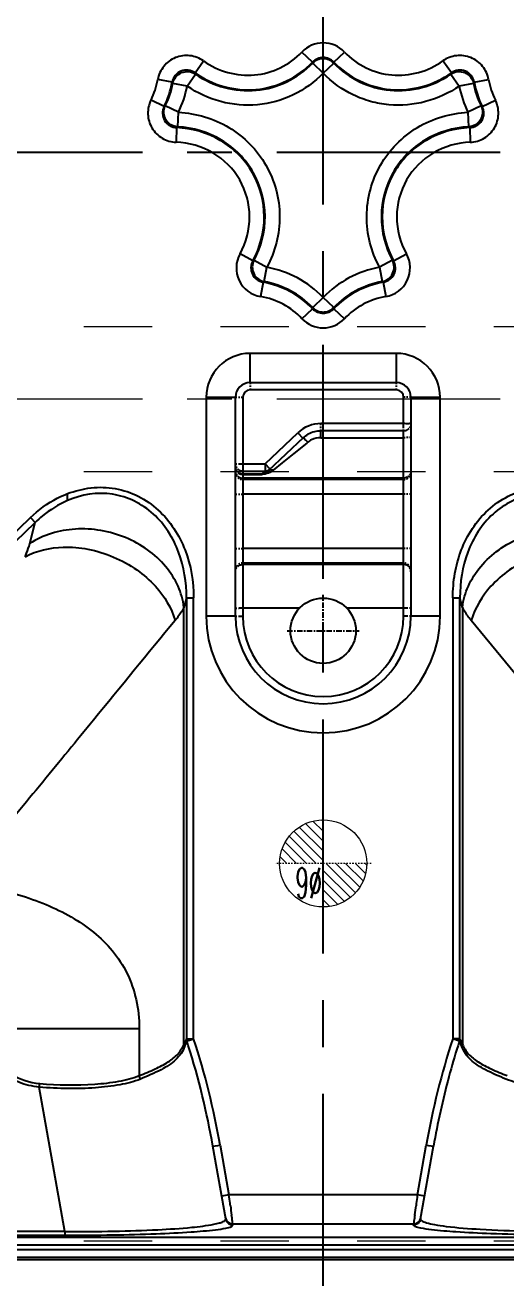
# Model space of a CAD drawing. Header units: millimetres. Extents: x 2634 to 3034, y 1430 to 1883.
# Drawn here: x 2813.1 to 2846.2, y 1595.1 to 1681.4 of the extents above; entities that cross this region are included whole.
import ezdxf
from ezdxf.enums import TextEntityAlignment as Align

# ---------------------------------------------------------------- set-up
doc = ezdxf.new("R2010")
doc.units = ezdxf.units.MM
doc.linetypes.add('CENTER', pattern=[0.6, 0.375, -0.075, 0.075, -0.075])
doc.linetypes.add('HIDDEN', pattern=[0.2, 0.1, -0.1])
doc.layers.add('cool', color=153, linetype='HIDDEN', lineweight=9)
doc.layers.add('epin', color=13, linetype='Continuous', lineweight=9)
doc.layers.add('DEFAULT_2', color=8, linetype='HIDDEN')
doc.styles.add('TXT05', font='txt.shx', dxfattribs={"width": 0.5, "bigfont": 'gbcbig.shx'})

# ---------------------------------------------------------------- blocks, each defined once
blk = doc.blocks.new('epin_ejp_6')
at = {"layer": 'epin'}
h = blk.add_hatch(dxfattribs=at)
h.set_pattern_fill('_ANSI31', color=123, scale=0.15, angle=90)
h.set_pattern_definition([(135, (119, 124), (-0.3367596, -0.3367596), [])])
h.paths.add_polyline_path([(0, 3, 0.414214), (-3, 0), (0, 0)])
h.paths.add_polyline_path([(3, 0), (0, 0), (0, -3, 0.414214)])
at = {"layer": 'epin', "color": 1, "linetype": 'CENTER', "ltscale": 0.12}
for p, q in [((0, -3.3), (0, 3.3)), ((-3.3, 0), (3.3, 0))]:
    blk.add_line(p, q, dxfattribs=at)
at = {"layer": 'epin'}
blk.add_circle((0, 0), 3, dxfattribs=at)
at = {"layer": 'epin', "color": 6, "style": 'TXT05', "width": 0.5}
blk.add_text('%%c6', height=2.1, dxfattribs=at).set_placement((0.995, 1.35), align=Align.MIDDLE)

msp = doc.modelspace()

# ---------------------------------------------------------------- linework, layer by layer
at = {"color": 1, "linetype": 'CENTER', "ltscale": 43}
msp.add_line((2833.625, 1462.672), (2833.625, 1882.672), dxfattribs=at)
at = {"color": 7, "linetype": 'Continuous'}
for p, q in [((2824.809, 1678.146), (2825.392, 1678.963)), ((2832.896, 1678.888), (2832.167, 1679.578)), ((2834.355, 1678.888), (2835.084, 1679.578)), ((2842.442, 1678.146), (2841.859, 1678.963)), ((2824.839, 1678.053), (2824.809, 1678.146)), ((2832.902, 1678.81), (2832.896, 1678.888)), ((2832.902, 1678.81), (2833.625, 1678.114)), ((2833.625, 1678.114), (2834.349, 1678.81)), ((2834.349, 1678.81), (2834.355, 1678.888)), ((2823.236, 1677.503), (2822.247, 1677.677)), ((2823.279, 1677.415), (2823.236, 1677.503)), ((2824.266, 1677.229), (2823.279, 1677.415)), ((2824.266, 1677.229), (2824.839, 1678.053)), ((2842.411, 1678.053), (2842.985, 1677.229)), ((2843.972, 1677.415), (2842.985, 1677.229)), ((2843.972, 1677.415), (2844.015, 1677.503)), ((2844.015, 1677.503), (2845.004, 1677.677)), ((2822.679, 1675.82), (2821.782, 1676.27)), ((2822.765, 1675.863), (2822.679, 1675.82)), ((2823.668, 1675.424), (2822.765, 1675.863)), ((2844.486, 1675.863), (2843.583, 1675.424)), ((2844.486, 1675.863), (2844.572, 1675.82)), ((2844.572, 1675.82), (2845.469, 1676.27)), ((2823.621, 1674.421), (2823.668, 1675.424)), ((2843.583, 1675.424), (2843.63, 1674.421)), ((2823.542, 1674.366), (2823.507, 1673.362)), ((2843.63, 1674.421), (2843.709, 1674.366)), ((2843.709, 1674.366), (2843.744, 1673.362)), ((2828.782, 1665.193), (2827.903, 1665.68)), ((2828.866, 1665.226), (2828.781, 1665.193)), ((2828.866, 1665.226), (2829.75, 1664.75)), ((2838.385, 1665.226), (2837.501, 1664.75)), ((2838.47, 1665.193), (2839.348, 1665.68)), ((2829.568, 1663.762), (2829.75, 1664.75)), ((2837.501, 1664.75), (2837.683, 1663.762)), ((2829.489, 1663.717), (2829.319, 1662.727)), ((2837.683, 1663.762), (2837.762, 1663.717)), ((2837.762, 1663.717), (2837.932, 1662.727)), ((2833.625, 1662.666), (2832.902, 1661.969)), ((2834.349, 1661.969), (2833.625, 1662.666)), ((2832.167, 1661.201), (2832.896, 1661.891)), ((2832.902, 1661.969), (2832.896, 1661.891)), ((2834.354, 1661.891), (2835.084, 1661.201)), ((2828.598, 1656.798), (2828.598, 1658.809)), ((2838.653, 1658.809), (2828.598, 1658.809)), ((2838.653, 1658.809), (2838.653, 1656.798)), ((2828.598, 1656.798), (2838.653, 1656.798)), ((2825.581, 1655.793), (2825.581, 1640.71)), ((2825.581, 1655.793), (2827.592, 1655.793)), ((2827.592, 1640.71), (2827.592, 1655.793)), ((2828.092, 1655.793), (2828.092, 1650.627)), ((2838.653, 1656.298), (2828.598, 1656.298)), ((2839.158, 1653.72), (2839.158, 1655.793)), ((2839.658, 1655.793), (2841.669, 1655.793)), ((2839.658, 1655.793), (2839.658, 1640.71)), ((2841.669, 1640.71), (2841.669, 1655.793)), ((2839.158, 1653.973), (2833.471, 1653.973)), ((2829.628, 1651.211), (2831.883, 1653.341)), ((2831.883, 1653.341), (2832.228, 1652.976)), ((2839.158, 1653.47), (2833.471, 1653.47)), ((2833.471, 1653.005), (2833.471, 1653.47)), ((2839.158, 1650.218), (2839.158, 1653.47)), ((2832.281, 1653.025), (2829.834, 1650.715)), ((2832.5, 1652.639), (2831.613, 1651.921)), ((2832.573, 1652.699), (2832.5, 1652.639)), ((2833.471, 1653.005), (2839.158, 1653.005)), ((2831.613, 1651.921), (2830.81, 1651.271)), ((2828.092, 1651.211), (2829.628, 1651.211)), ((2828.092, 1650.71), (2829.628, 1650.71)), ((2828.092, 1650.521), (2829.428, 1650.521)), ((2828.092, 1650.521), (2828.092, 1650.218)), ((2828.092, 1650.479), (2829.428, 1650.479)), ((2829.428, 1650.521), (2829.628, 1650.71)), ((2829.428, 1650.479), (2829.428, 1650.521)), ((2829.628, 1651.211), (2829.628, 1650.71)), ((2829.973, 1650.846), (2829.628, 1651.211)), ((2830.81, 1651.271), (2830.18, 1650.761)), ((2839.158, 1650.218), (2828.092, 1650.218)), ((2839.158, 1650.128), (2828.092, 1650.128)), ((2828.092, 1650.128), (2828.092, 1644.364)), ((2839.158, 1644.364), (2839.158, 1650.128)), ((2839.158, 1649.124), (2828.092, 1649.124)), ((2782.669, 1617.869), (2813.487, 1647.502)), ((2782.996, 1617.529), (2813.814, 1647.161)), ((2813.434, 1645.708), (2813.814, 1647.161)), ((2813.487, 1647.502), (2813.814, 1647.161)), ((2839.158, 1645.368), (2828.092, 1645.368)), ((2839.158, 1644.364), (2828.092, 1644.364)), ((2839.158, 1644.274), (2828.092, 1644.274)), ((2828.092, 1644.274), (2828.092, 1640.71)), ((2839.158, 1640.71), (2839.158, 1644.274)), ((2824.218, 1641.975), (2824.045, 1641.315)), ((2824.218, 1641.975), (2824.713, 1641.975)), ((2824.218, 1641.975), (2824.218, 1611.586)), ((2824.713, 1611.586), (2824.713, 1641.975)), ((2842.538, 1641.975), (2843.033, 1641.975)), ((2842.538, 1641.975), (2842.538, 1611.586)), ((2843.032, 1611.575), (2843.033, 1641.975)), ((2843.205, 1641.315), (2843.033, 1641.975)), ((2824.045, 1611.225), (2824.045, 1641.315)), ((2832.001, 1641.261), (2827.842, 1641.261)), ((2839.408, 1641.261), (2835.25, 1641.261)), ((2843.205, 1641.315), (2843.205, 1611.225)), ((2827.592, 1640.71), (2825.581, 1640.71)), ((2827.842, 1640.71), (2828.092, 1640.71)), ((2839.408, 1640.71), (2839.158, 1640.71)), ((2841.669, 1640.71), (2839.658, 1640.71)), ((2856.524, 1624.876), (2843.816, 1640.412)), ((2811.587, 1612.298), (2820.97, 1612.298)), ((2820.97, 1612.298), (2820.97, 1609.051)), ((2824.218, 1611.586), (2824.713, 1611.586)), ((2824.294, 1611.299), (2824.25, 1611.435)), ((2843.001, 1611.435), (2842.538, 1611.586)), ((2815.85, 1598.313), (2814.096, 1608.263)), ((2826.04, 1604.183), (2826.535, 1604.27)), ((2826.922, 1599.179), (2826.04, 1604.183)), ((2826.535, 1604.27), (2827.139, 1600.842)), ((2840.111, 1600.842), (2840.716, 1604.27)), ((2840.329, 1599.179), (2841.211, 1604.183)), ((2840.716, 1604.27), (2841.211, 1604.183)), ((2827.139, 1600.842), (2826.644, 1600.755)), ((2840.111, 1600.842), (2827.139, 1600.842)), ((2840.607, 1600.755), (2840.111, 1600.842)), ((2827.405, 1598.834), (2839.846, 1598.834)), ((2827.417, 1598.764), (2827.405, 1598.834)), ((2839.846, 1598.834), (2839.834, 1598.764)), ((2903.005, 1597.905), (2764.246, 1597.905)), ((2815.85, 1598.313), (2771.248, 1598.313)), ((2771.248, 1598.054), (2815.85, 1598.054)), ((2815.85, 1598.313), (2815.85, 1598.054)), ((2764.246, 1597.403), (2903.005, 1597.403)), ((2903.005, 1597.05), (2764.246, 1597.05)), ((2764.246, 1596.548), (2903.005, 1596.548)), ((2903.005, 1596.363), (2764.246, 1596.363))]:
    msp.add_line(p, q, dxfattribs=at)
at = {"color": 1, "linetype": 'CENTER', "ltscale": 41}
msp.add_line((2633.625, 1672.672), (3033.625, 1672.672), dxfattribs=at)
at = {"color": 1, "linetype": 'CENTER'}
for p, q in [((2833.625, 1637.23), (2833.625, 1642.18)), ((2831.15, 1639.705), (2836.1, 1639.705))]:
    msp.add_line(p, q, dxfattribs=at)
at = {"color": 2, "linetype": 'Continuous'}
msp.add_circle((2833.625, 1639.705), 2.25, dxfattribs=at)
at = {"color": 7, "linetype": 'Continuous'}
for centre, radius, start, end in [((2833.625, 1678.199), 2.007, 43.39629, 136.60234), ((2833.625, 1678.109), 1.008, 44.10928, 135.88991), ((2817.227, 1678.557), 5.096, 333.33853, 350.05062), ((2817.227, 1678.557), 6.1, 333.3391, 350.04862), ((2817.234, 1678.555), 6.151, 334.05149, 349.32518), ((2817.227, 1678.557), 7.163, 334.05981, 349.31421), ((2850.026, 1678.558), 7.165, 190.6869, 205.9372), ((2850.017, 1678.555), 6.152, 190.67474, 205.9475), ((2850.024, 1678.557), 6.1, 189.95101, 206.66057), ((2850.024, 1678.557), 5.096, 189.94961, 206.66142), ((2829.657, 1664.705), 2.007, 150.95246, 260.28219), ((2829.755, 1664.752), 1.008, 151.92857, 259.28844), ((2837.496, 1664.752), 1.008, 280.70461, 28.0712), ((2837.593, 1664.705), 2.007, 279.71592, 29.04739), ((2828.449, 1657.684), 7.185, 43.9, 79.56563), ((2838.801, 1657.687), 7.182, 100.42515, 136.10594), ((2814.385, 1690.206), 30.493, 299.69189, 299.86223), ((2828.449, 1657.685), 6.121, 43.4053, 80.21812), ((2828.45, 1657.686), 6.178, 43.88876, 79.57214), ((2838.8, 1657.688), 6.176, 100.42193, 136.11537), ((2838.801, 1657.685), 6.121, 99.77952, 136.59448), ((2828.449, 1657.685), 5.117, 43.3984, 80.2181), ((2838.801, 1657.685), 5.117, 99.7795, 136.60069), ((2833.625, 1662.671), 1.008, 224.12734, 315.88129), ((2854.474, 1663.433), 20.178, 184.1607, 184.38338), ((2833.625, 1662.58), 2.007, 223.41196, 316.58886), ((2828.598, 1655.793), 3.017, 90, 180), ((2838.653, 1655.793), 3.017, 0, 90), ((2828.598, 1655.793), 1.006, 90, 180), ((2838.653, 1655.793), 1.006, 0, 90), ((2828.598, 1655.793), 0.505, 90, 180), ((2838.653, 1655.793), 0.505, 0, 90), ((2833.471, 1651.66), 2.313, 90, 133.3686), ((2833.472, 1651.652), 1.818, 90.03148, 118.84093), ((2829.244, 1651.339), 0.859, 308.26891, 313.37214), ((2829.632, 1651.208), 0.497, 298.75859, 313.32943), ((2833.625, 1640.71), 8.044, 180, 0), ((2833.625, 1640.71), 6.033, 180, 0), ((2833.625, 1640.71), 5.533, 180, 0), ((2827.589, 1609.807), 3.816, 155.95408, 158.18441), ((2774.974, 1595.583), 51.764, 17.48717, 17.67379), ((2771.986, 1594.695), 54.88, 9.95559, 17.43483), ((2893.253, 1595.073), 53.335, 161.96461, 170.07043), ((2893.288, 1595.259), 52.825, 162.50683, 164.95351), ((2891.87, 1595.696), 51.341, 162.30777, 162.49593), ((2891.691, 1595.753), 51.154, 162.14735, 162.30775), ((2805.114, 1609.291), 9.04, 353.47356, 355.02068), ((2896.001, 1594.538), 55.633, 164.96157, 170.01648), ((3099.674, 1635.792), 274.765, 187.46869, 187.60149), ((2634.391, 1626.966), 207.37, 352.37608, 352.5542), ((2827.404, 1599.336), 0.502, 190.00783, 270.04019), ((2839.847, 1599.336), 0.502, 269.95716, 349.9853), ((3038.556, 1572.975), 200.386, 172.40688, 172.53265)]:
    msp.add_arc(centre, radius, start, end, dxfattribs=at)
for points, knots in [([(2825.392, 1678.963), (2825.12, 1679.157), (2824.466, 1679.412), (2823.431, 1679.27), (2822.593, 1678.646), (2822.305, 1678.006), (2822.247, 1677.677)], [0, 0, 0, 0, 0.249968, 0.499899, 0.749894, 1, 1, 1, 1]), ([(2825.392, 1678.963), (2825.894, 1678.605), (2827.034, 1678.065), (2828.91, 1677.881), (2830.723, 1678.393), (2831.744, 1679.132), (2832.167, 1679.578)], [0, 0, 0, 0, 0.250667, 0.500489, 0.75011, 1, 1, 1, 1]), ([(2834.355, 1678.888), (2834.173, 1679.081), (2833.625, 1679.327), (2833.078, 1679.081), (2832.896, 1678.888)], [0, 0, 0, 0, 0.499991, 1, 1, 1, 1]), ([(2835.084, 1679.578), (2835.507, 1679.132), (2836.528, 1678.393), (2838.341, 1677.881), (2840.217, 1678.065), (2841.356, 1678.605), (2841.858, 1678.963)], [0, 0, 0, 0, 0.249924, 0.499532, 0.749361, 1, 1, 1, 1]), ([(2845.004, 1677.677), (2844.946, 1678.006), (2844.659, 1678.646), (2843.82, 1679.27), (2842.785, 1679.413), (2842.131, 1679.158), (2841.858, 1678.963)], [0, 0, 0, 0, 0.249961, 0.49989, 0.749901, 1, 1, 1, 1]), ([(2824.809, 1678.146), (2824.545, 1678.336), (2823.767, 1678.448), (2823.29, 1677.823), (2823.236, 1677.503)], [0, 0, 0, 0, 0.499968, 1, 1, 1, 1]), ([(2823.279, 1677.415), (2823.31, 1677.577), (2823.456, 1677.89), (2823.871, 1678.194), (2824.38, 1678.268), (2824.704, 1678.147), (2824.839, 1678.053)], [0, 0, 0, 0, 0.249713, 0.499767, 0.749995, 1, 1, 1, 1]), ([(2833.625, 1678.114), (2833.036, 1677.503), (2831.623, 1676.492), (2829.124, 1675.784), (2826.538, 1676.019), (2824.962, 1676.745), (2824.266, 1677.229)], [0, 0, 0, 0, 0.250163, 0.500105, 0.749884, 1, 1, 1, 1]), ([(2824.809, 1678.146), (2825.406, 1677.72), (2826.764, 1677.077), (2829.002, 1676.858), (2831.168, 1677.472), (2832.39, 1678.354), (2832.896, 1678.888)], [0, 0, 0, 0, 0.249821, 0.499525, 0.749654, 1, 1, 1, 1]), ([(2824.839, 1678.053), (2825.441, 1677.635), (2826.8, 1677.009), (2829.029, 1676.806), (2831.18, 1677.414), (2832.395, 1678.284), (2832.902, 1678.81)], [0, 0, 0, 0, 0.250709, 0.500567, 0.75016, 1, 1, 1, 1]), ([(2842.985, 1677.229), (2842.289, 1676.745), (2840.713, 1676.02), (2838.555, 1675.823), (2836.876, 1676.138), (2835.281, 1676.741), (2834.214, 1677.502), (2833.626, 1678.114)], [0, 0, 0, 0, 0.249838, 0.499388, 0.624596, 0.750049, 1, 1, 1, 1]), ([(2834.349, 1678.81), (2834.856, 1678.284), (2836.071, 1677.414), (2838.223, 1676.806), (2840.451, 1677.009), (2841.81, 1677.635), (2842.411, 1678.053)], [0, 0, 0, 0, 0.249881, 0.499468, 0.749328, 1, 1, 1, 1]), ([(2834.355, 1678.888), (2834.861, 1678.354), (2836.082, 1677.471), (2838.249, 1676.858), (2840.487, 1677.078), (2841.845, 1677.72), (2842.442, 1678.146)], [0, 0, 0, 0, 0.250371, 0.500465, 0.750204, 1, 1, 1, 1]), ([(2842.411, 1678.053), (2842.547, 1678.147), (2842.871, 1678.268), (2843.379, 1678.194), (2843.794, 1677.89), (2843.941, 1677.577), (2843.972, 1677.415)], [0, 0, 0, 0, 0.249715, 0.499769, 0.749999, 1, 1, 1, 1]), ([(2842.411, 1678.053), (2842.412, 1678.06), (2842.418, 1678.093), (2842.44, 1678.121), (2842.442, 1678.146)], [0, 0, 0, 0, 0.21332, 1, 1, 1, 1]), ([(2844.015, 1677.503), (2843.96, 1677.823), (2843.484, 1678.448), (2842.705, 1678.336), (2842.442, 1678.146)], [0, 0, 0, 0, 0.499968, 1, 1, 1, 1]), ([(2821.782, 1676.27), (2821.633, 1675.974), (2821.482, 1675.295), (2821.774, 1674.301), (2822.506, 1673.567), (2823.175, 1673.374), (2823.507, 1673.362)], [0, 0, 0, 0, 0.249964, 0.499894, 0.749903, 1, 1, 1, 1]), ([(2822.679, 1675.82), (2822.533, 1675.533), (2822.54, 1674.754), (2823.22, 1674.376), (2823.542, 1674.366)], [0, 0, 0, 0, 0.499967, 1, 1, 1, 1]), ([(2823.621, 1674.421), (2823.458, 1674.429), (2823.13, 1674.529), (2822.772, 1674.892), (2822.625, 1675.38), (2822.694, 1675.716), (2822.765, 1675.863)], [0, 0, 0, 0, 0.249727, 0.499776, 0.749997, 1, 1, 1, 1]), ([(2844.486, 1675.863), (2844.557, 1675.716), (2844.626, 1675.38), (2844.479, 1674.892), (2844.121, 1674.529), (2843.793, 1674.429), (2843.63, 1674.421)], [0, 0, 0, 0, 0.249725, 0.499775, 0.749994, 1, 1, 1, 1]), ([(2843.709, 1674.366), (2844.031, 1674.376), (2844.711, 1674.754), (2844.718, 1675.533), (2844.572, 1675.82)], [0, 0, 0, 0, 0.499968, 1, 1, 1, 1]), ([(2843.744, 1673.362), (2844.076, 1673.374), (2844.744, 1673.567), (2845.477, 1674.3), (2845.769, 1675.294), (2845.618, 1675.974), (2845.469, 1676.27)], [0, 0, 0, 0, 0.249969, 0.499902, 0.749896, 1, 1, 1, 1]), ([(2823.668, 1675.424), (2824.877, 1675.367), (2827.309, 1674.643), (2829.958, 1671.937), (2830.951, 1668.279), (2830.324, 1665.815), (2829.75, 1664.75)], [0, 0, 0, 0, 0.249918, 0.499937, 0.749996, 1, 1, 1, 1]), ([(2837.501, 1664.75), (2836.927, 1665.815), (2836.3, 1668.279), (2837.292, 1671.937), (2839.941, 1674.643), (2842.374, 1675.367), (2843.583, 1675.424)], [0, 0, 0, 0, 0.249991, 0.500053, 0.750073, 1, 1, 1, 1]), ([(2823.621, 1674.421), (2823.617, 1674.415), (2823.592, 1674.394), (2823.558, 1674.385), (2823.542, 1674.366)], [0, 0, 0, 0, 0.213818, 1, 1, 1, 1]), ([(2828.781, 1665.193), (2829.288, 1666.107), (2829.849, 1668.234), (2828.997, 1671.401), (2826.692, 1673.727), (2824.584, 1674.33), (2823.542, 1674.366)], [0, 0, 0, 0, 0.249945, 0.500306, 0.750479, 1, 1, 1, 1]), ([(2828.866, 1665.227), (2829.361, 1666.145), (2829.902, 1668.267), (2829.048, 1671.417), (2826.765, 1673.748), (2824.666, 1674.372), (2823.621, 1674.421)], [0, 0, 0, 0, 0.250139, 0.499652, 0.749398, 1, 1, 1, 1]), ([(2843.63, 1674.421), (2842.585, 1674.372), (2840.486, 1673.748), (2838.203, 1671.417), (2837.349, 1668.267), (2837.889, 1666.145), (2838.385, 1665.226)], [0, 0, 0, 0, 0.250607, 0.500349, 0.749865, 1, 1, 1, 1]), ([(2843.709, 1674.366), (2842.667, 1674.33), (2840.559, 1673.727), (2838.254, 1671.401), (2837.402, 1668.234), (2837.963, 1666.107), (2838.47, 1665.193)], [0, 0, 0, 0, 0.249516, 0.499697, 0.750058, 1, 1, 1, 1]), ([(2827.903, 1665.68), (2828.328, 1666.447), (2828.799, 1668.227), (2828.086, 1670.879), (2826.154, 1672.827), (2824.384, 1673.332), (2823.507, 1673.362)], [0, 0, 0, 0, 0.250148, 0.499728, 0.749513, 1, 1, 1, 1]), ([(2843.744, 1673.362), (2842.867, 1673.332), (2841.097, 1672.827), (2839.165, 1670.879), (2838.452, 1668.227), (2838.923, 1666.447), (2839.348, 1665.68)], [0, 0, 0, 0, 0.25047, 0.500257, 0.749843, 1, 1, 1, 1]), ([(2828.782, 1665.193), (2828.631, 1664.924), (2828.593, 1664.195), (2829.186, 1663.768), (2829.489, 1663.717)], [0, 0, 0, 0, 0.499967, 1, 1, 1, 1]), ([(2837.762, 1663.717), (2838.065, 1663.768), (2838.658, 1664.195), (2838.619, 1664.924), (2838.469, 1665.193)], [0, 0, 0, 0, 0.499965, 1, 1, 1, 1]), ([(2838.385, 1665.226), (2838.391, 1665.226), (2838.421, 1665.218), (2838.446, 1665.196), (2838.469, 1665.193)], [0, 0, 0, 0, 0.216499, 1, 1, 1, 1]), ([(2832.896, 1661.891), (2833.078, 1661.698), (2833.625, 1661.452), (2834.173, 1661.698), (2834.355, 1661.891)], [0, 0, 0, 0, 0.499991, 1, 1, 1, 1]), ([(2839.658, 1653.973), (2839.61, 1653.973), (2839.443, 1653.965), (2839.276, 1653.973), (2839.158, 1653.973)], [0, 0, 0, 0, 0.292984, 1, 1, 1, 1]), ([(2832.573, 1652.699), (2832.509, 1652.765), (2832.405, 1652.859), (2832.296, 1652.958), (2832.249, 1652.975)], [0, 0, 0, 0, 0.649238, 1, 1, 1, 1]), ([(2827.847, 1651.213), (2827.866, 1651.213), (2827.948, 1651.212), (2828.03, 1651.211), (2828.092, 1651.211)], [0, 0, 0, 0, 0.236236, 1, 1, 1, 1]), ([(2829.428, 1650.521), (2829.47, 1650.522), (2829.597, 1650.546), (2829.71, 1650.612), (2829.777, 1650.665)], [0, 0, 0, 0, 0.33658, 1, 1, 1, 1]), ([(2830.18, 1650.761), (2830.142, 1650.731), (2829.977, 1650.611), (2829.783, 1650.528), (2829.63, 1650.499)], [0, 0, 0, 0, 0.234737, 1, 1, 1, 1]), ([(2830.18, 1650.761), (2830.159, 1650.768), (2830.078, 1650.79), (2829.989, 1650.788), (2829.93, 1650.769)], [0, 0, 0, 0, 0.265898, 1, 1, 1, 1]), ([(2816.029, 1649.15), (2816.552, 1649.341), (2817.641, 1649.629), (2819.336, 1649.578), (2820.943, 1649.041), (2822.33, 1648.071), (2823.416, 1646.777), (2824.425, 1644.779), (2824.72, 1643.085), (2824.713, 1641.975)], [0, 0, 0, 0, 0.125111, 0.250142, 0.375177, 0.500275, 0.62543, 0.750596, 1, 1, 1, 1]), ([(2842.538, 1641.975), (2842.547, 1642.532), (2842.635, 1643.649), (2843.071, 1645.274), (2843.835, 1646.776), (2844.919, 1648.07), (2846.307, 1649.04), (2847.914, 1649.578), (2849.609, 1649.629), (2850.698, 1649.341), (2851.222, 1649.15)], [0, 0, 0, 0, 0.12506, 0.250085, 0.375139, 0.500121, 0.625106, 0.750062, 0.874986, 1, 1, 1, 1]), ([(2813.487, 1647.502), (2814.034, 1648.028), (2814.867, 1648.64), (2815.792, 1649.058), (2816.029, 1649.15)], [0, 0, 0, 0, 0.749426, 1, 1, 1, 1]), ([(2816.029, 1648.676), (2816.03, 1648.706), (2816.028, 1648.863), (2816.026, 1649.021), (2816.029, 1649.15)], [0, 0, 0, 0, 0.187058, 1, 1, 1, 1]), ([(2824.218, 1641.975), (2824.224, 1643.036), (2823.888, 1645.173), (2822.16, 1647.951), (2819.182, 1649.448), (2816.988, 1649.09), (2816.029, 1648.676)], [0, 0, 0, 0, 0.25279, 0.503369, 0.751258, 1, 1, 1, 1]), ([(2851.222, 1648.676), (2850.263, 1649.09), (2848.069, 1649.448), (2845.091, 1647.951), (2843.363, 1645.173), (2843.027, 1643.036), (2843.033, 1641.975)], [0, 0, 0, 0, 0.248672, 0.496606, 0.747183, 1, 1, 1, 1]), ([(2816.029, 1648.676), (2815.412, 1648.41), (2814.64, 1647.922), (2813.975, 1647.319), (2813.814, 1647.161)], [0, 0, 0, 0, 0.748757, 1, 1, 1, 1]), ([(2824.045, 1641.315), (2823.988, 1641.818), (2823.694, 1642.836), (2822.821, 1644.2), (2821.57, 1645.342), (2819.533, 1646.463), (2816.638, 1646.978), (2814.354, 1646.307), (2813.434, 1645.708)], [0, 0, 0, 0, 0.113822, 0.233917, 0.360067, 0.490704, 0.753084, 1, 1, 1, 1]), ([(2843.205, 1641.315), (2843.263, 1641.818), (2843.558, 1642.836), (2844.74, 1644.686), (2846.68, 1646.036), (2848.915, 1646.671), (2851.194, 1646.806), (2852.899, 1646.306), (2853.816, 1645.708)], [0, 0, 0, 0, 0.113855, 0.234001, 0.488896, 0.621884, 0.753696, 1, 1, 1, 1]), ([(2813.117, 1644.805), (2813.15, 1644.883), (2813.271, 1645.178), (2813.375, 1645.481), (2813.434, 1645.708)], [0, 0, 0, 0, 0.266119, 1, 1, 1, 1]), ([(2813.117, 1644.805), (2813.911, 1645.236), (2815.416, 1645.564), (2817.499, 1645.374), (2819.227, 1644.842), (2820.808, 1643.965), (2822.389, 1642.596), (2823.196, 1641.283), (2823.435, 1640.412)], [0, 0, 0, 0, 0.216749, 0.353016, 0.5, 0.646984, 0.783251, 1, 1, 1, 1]), ([(2854.134, 1644.805), (2853.34, 1645.236), (2851.835, 1645.564), (2849.752, 1645.374), (2848.024, 1644.842), (2846.442, 1643.965), (2844.862, 1642.596), (2844.055, 1641.283), (2843.816, 1640.412)], [0, 0, 0, 0, 0.216749, 0.353016, 0.5, 0.646984, 0.783251, 1, 1, 1, 1]), ([(2824.045, 1641.315), (2824.009, 1641.243), (2823.833, 1640.925), (2823.615, 1640.631), (2823.435, 1640.412)], [0, 0, 0, 0, 0.221294, 1, 1, 1, 1]), ([(2843.816, 1640.412), (2843.751, 1640.49), (2843.527, 1640.776), (2843.323, 1641.081), (2843.205, 1641.315)], [0, 0, 0, 0, 0.27915, 1, 1, 1, 1]), ([(2823.435, 1640.412), (2821.562, 1638.122), (2818.525, 1634.415), (2814.297, 1629.23), (2811.92, 1626.352), (2810.727, 1624.876)], [0, 0, 0, 0, 0.442107, 0.716375, 1, 1, 1, 1]), ([(2810.727, 1622.029), (2812.033, 1621.736), (2813.946, 1621.169), (2816.297, 1620.037), (2817.851, 1618.984), (2819.184, 1617.699), (2820.2, 1616.121), (2820.832, 1614.286), (2820.97, 1612.969), (2820.97, 1612.298)], [0, 0, 0, 0, 0.260844, 0.38613, 0.507095, 0.625199, 0.744485, 0.869298, 1, 1, 1, 1]), ([(2820.97, 1609.051), (2821.341, 1609.198), (2822.023, 1609.477), (2822.935, 1609.943), (2823.647, 1610.494), (2823.949, 1610.976), (2824.045, 1611.225)], [0, 0, 0, 0, 0.309651, 0.571456, 0.792784, 1, 1, 1, 1]), ([(2824.089, 1611.062), (2824.027, 1610.892), (2823.862, 1610.564), (2823.623, 1610.287), (2823.492, 1610.162)], [0, 0, 0, 0, 0.499441, 1, 1, 1, 1]), ([(2824.25, 1611.435), (2824.236, 1611.408), (2824.175, 1611.287), (2824.125, 1611.161), (2824.089, 1611.062)], [0, 0, 0, 0, 0.22487, 1, 1, 1, 1]), ([(2824.218, 1611.586), (2824.208, 1611.57), (2824.166, 1611.497), (2824.13, 1611.421), (2824.103, 1611.362)], [0, 0, 0, 0, 0.231638, 1, 1, 1, 1]), ([(2824.25, 1611.435), (2824.307, 1611.457), (2824.463, 1611.501), (2824.617, 1611.553), (2824.713, 1611.586)], [0, 0, 0, 0, 0.372593, 1, 1, 1, 1]), ([(2842.764, 1611.586), (2842.746, 1611.586), (2842.67, 1611.585), (2842.595, 1611.586), (2842.538, 1611.586)], [0, 0, 0, 0, 0.238719, 1, 1, 1, 1]), ([(2843.032, 1611.575), (2843.001, 1611.575), (2842.913, 1611.597), (2842.822, 1611.587), (2842.764, 1611.586)], [0, 0, 0, 0, 0.344608, 1, 1, 1, 1]), ([(2843.161, 1611.062), (2843.149, 1611.097), (2843.101, 1611.224), (2843.047, 1611.348), (2843.001, 1611.435)], [0, 0, 0, 0, 0.274248, 1, 1, 1, 1]), ([(2843.205, 1611.225), (2843.196, 1611.249), (2843.158, 1611.338), (2843.122, 1611.428), (2843.086, 1611.489)], [0, 0, 0, 0, 0.265168, 1, 1, 1, 1]), ([(2843.764, 1610.157), (2843.632, 1610.283), (2843.39, 1610.561), (2843.224, 1610.891), (2843.161, 1611.062)], [0, 0, 0, 0, 0.500687, 1, 1, 1, 1]), ([(2843.206, 1611.225), (2843.302, 1610.976), (2843.604, 1610.494), (2844.316, 1609.943), (2845.228, 1609.477), (2845.91, 1609.198), (2846.281, 1609.051)], [0, 0, 0, 0, 0.207225, 0.428562, 0.690361, 1, 1, 1, 1]), ([(2823.492, 1610.162), (2823.193, 1609.876), (2822.389, 1609.377), (2821.535, 1609.012), (2821.055, 1608.816)], [0, 0, 0, 0, 0.443674, 1, 1, 1, 1]), ([(2846.196, 1608.816), (2845.718, 1609.011), (2844.865, 1609.376), (2844.063, 1609.873), (2843.764, 1610.157)], [0, 0, 0, 0, 0.556166, 1, 1, 1, 1]), ([(2814.096, 1608.263), (2813.613, 1608.306), (2812.667, 1608.533), (2811.813, 1608.989), (2811.419, 1609.252)], [0, 0, 0, 0, 0.505617, 1, 1, 1, 1]), ([(2811.593, 1609.495), (2811.778, 1609.365), (2812.546, 1608.878), (2813.44, 1608.571), (2814.121, 1608.506)], [0, 0, 0, 0, 0.248581, 1, 1, 1, 1]), ([(2814.121, 1608.506), (2815.377, 1608.389), (2817.21, 1608.371), (2819.502, 1608.616), (2820.523, 1608.871), (2820.969, 1609.051)], [0, 0, 0, 0, 0.547574, 0.790868, 1, 1, 1, 1]), ([(2821.055, 1608.816), (2820.604, 1608.631), (2819.57, 1608.371), (2817.892, 1608.185), (2816.035, 1608.137), (2814.749, 1608.2), (2814.096, 1608.263)], [0, 0, 0, 0, 0.208052, 0.451245, 0.719872, 1, 1, 1, 1]), ([(2853.155, 1608.263), (2852.502, 1608.2), (2851.216, 1608.137), (2849.359, 1608.185), (2847.681, 1608.371), (2846.647, 1608.631), (2846.196, 1608.816)], [0, 0, 0, 0, 0.280128, 0.548755, 0.791949, 1, 1, 1, 1]), ([(2827.241, 1600.077), (2827.233, 1600.138), (2827.199, 1600.394), (2827.166, 1600.649), (2827.139, 1600.842)], [0, 0, 0, 0, 0.242202, 1, 1, 1, 1]), ([(2840.111, 1600.842), (2840.103, 1600.778), (2840.069, 1600.529), (2840.037, 1600.279), (2840.012, 1600.093)], [0, 0, 0, 0, 0.254745, 1, 1, 1, 1]), ([(2815.85, 1598.314), (2816.982, 1598.307), (2819.115, 1598.32), (2822.026, 1598.411), (2824.317, 1598.564), (2825.604, 1598.714), (2826.109, 1598.815)], [0, 0, 0, 0, 0.330072, 0.622594, 0.849679, 1, 1, 1, 1]), ([(2826.109, 1598.815), (2826.234, 1598.84), (2826.456, 1598.892), (2826.718, 1598.973), (2826.937, 1599.093), (2826.922, 1599.179)], [0, 0, 0, 0, 0.417575, 0.715702, 1, 1, 1, 1]), ([(2826.217, 1598.436), (2826.456, 1598.466), (2826.823, 1598.52), (2827.194, 1598.602), (2827.313, 1598.662)], [0, 0, 0, 0, 0.644387, 1, 1, 1, 1]), ([(2826.922, 1599.179), (2826.937, 1599.099), (2827.002, 1598.951), (2827.126, 1598.85), (2827.192, 1598.817)], [0, 0, 0, 0, 0.525354, 1, 1, 1, 1]), ([(2827.313, 1598.662), (2827.327, 1598.67), (2827.369, 1598.694), (2827.41, 1598.732), (2827.417, 1598.764)], [0, 0, 0, 0, 0.337384, 1, 1, 1, 1]), ([(2827.405, 1598.834), (2827.392, 1598.892), (2827.376, 1599.098), (2827.343, 1599.301), (2827.324, 1599.445)], [0, 0, 0, 0, 0.292497, 1, 1, 1, 1]), ([(2839.941, 1598.661), (2839.926, 1598.669), (2839.883, 1598.693), (2839.842, 1598.732), (2839.834, 1598.764)], [0, 0, 0, 0, 0.337465, 1, 1, 1, 1]), ([(2839.87, 1599.018), (2839.867, 1598.994), (2839.859, 1598.932), (2839.853, 1598.871), (2839.846, 1598.834)], [0, 0, 0, 0, 0.392782, 1, 1, 1, 1]), ([(2841.072, 1598.431), (2840.825, 1598.461), (2840.446, 1598.517), (2840.063, 1598.599), (2839.941, 1598.661)], [0, 0, 0, 0, 0.645164, 1, 1, 1, 1]), ([(2840.329, 1599.179), (2840.314, 1599.098), (2840.248, 1598.948), (2840.121, 1598.847), (2840.055, 1598.815)], [0, 0, 0, 0, 0.524996, 1, 1, 1, 1]), ([(2840.329, 1599.179), (2840.319, 1599.127), (2840.412, 1599.036), (2840.556, 1598.972), (2840.666, 1598.934), (2840.728, 1598.915)], [0, 0, 0, 0, 0.318858, 0.606565, 1, 1, 1, 1]), ([(2840.728, 1598.915), (2840.91, 1598.86), (2841.362, 1598.767), (2842.595, 1598.593), (2844.722, 1598.435), (2847.828, 1598.322), (2850.152, 1598.307), (2851.4, 1598.314)], [0, 0, 0, 0, 0.053194, 0.128963, 0.348945, 0.650272, 1, 1, 1, 1]), ([(2815.85, 1598.054), (2816.954, 1598.054), (2819.051, 1598.07), (2821.948, 1598.144), (2824.301, 1598.258), (2825.659, 1598.367), (2826.217, 1598.436)], [0, 0, 0, 0, 0.318955, 0.606352, 0.837458, 1, 1, 1, 1]), ([(2851.4, 1598.054), (2849.316, 1598.054), (2846.434, 1598.091), (2842.991, 1598.255), (2841.632, 1598.364), (2841.072, 1598.431)], [0, 0, 0, 0, 0.604736, 0.836204, 1, 1, 1, 1])]:
    msp.add_open_spline(points, degree=3, knots=knots, dxfattribs=at)
for points in [[(2832.228, 1652.976), (2832.338, 1653.081), (2832.463, 1653.171), (2832.596, 1653.244)], [(2839.288, 1653.488), (2839.246, 1653.476), (2839.202, 1653.47), (2839.158, 1653.47)], [(2839.408, 1653.537), (2839.371, 1653.516), (2839.33, 1653.499), (2839.288, 1653.488)], [(2832.829, 1652.86), (2832.738, 1652.817), (2832.652, 1652.762), (2832.573, 1652.699)], [(2833.471, 1653.005), (2833.252, 1653.005), (2833.027, 1652.956), (2832.829, 1652.86)], [(2827.842, 1650.588), (2827.917, 1650.545), (2828.006, 1650.521), (2828.092, 1650.521)], [(2827.842, 1650.54), (2827.918, 1650.5), (2828.007, 1650.479), (2828.092, 1650.479)], [(2827.846, 1650.775), (2827.884, 1650.754), (2827.924, 1650.738), (2827.965, 1650.727)], [(2827.965, 1650.727), (2828.007, 1650.716), (2828.05, 1650.71), (2828.092, 1650.71)], [(2829.63, 1650.499), (2829.563, 1650.487), (2829.495, 1650.48), (2829.428, 1650.479)], [(2829.628, 1650.71), (2829.712, 1650.71), (2829.798, 1650.731), (2829.871, 1650.771)], [(2829.93, 1650.769), (2829.895, 1650.758), (2829.861, 1650.74), (2829.834, 1650.715)], [(2827.842, 1650.285), (2827.917, 1650.242), (2828.006, 1650.218), (2828.092, 1650.218)], [(2839.408, 1650.285), (2839.334, 1650.242), (2839.245, 1650.218), (2839.158, 1650.218)], [(2827.842, 1644.207), (2827.917, 1644.25), (2828.006, 1644.274), (2828.092, 1644.274)], [(2839.408, 1644.207), (2839.334, 1644.25), (2839.245, 1644.274), (2839.158, 1644.274)], [(2824.089, 1611.062), (2824.065, 1611.113), (2824.05, 1611.169), (2824.045, 1611.225)], [(2824.218, 1611.586), (2824.22, 1611.535), (2824.232, 1611.483), (2824.25, 1611.435)], [(2826.535, 1604.27), (2826.097, 1606.745), (2825.494, 1609.197), (2824.713, 1611.586)], [(2843.001, 1611.435), (2843.018, 1611.48), (2843.029, 1611.527), (2843.032, 1611.575)], [(2843.086, 1611.489), (2843.069, 1611.518), (2843.05, 1611.546), (2843.032, 1611.575)], [(2843.161, 1611.062), (2843.186, 1611.113), (2843.201, 1611.169), (2843.205, 1611.225)], [(2821.055, 1608.816), (2821.012, 1608.887), (2820.983, 1608.968), (2820.969, 1609.051)], [(2827.192, 1598.817), (2827.261, 1598.783), (2827.34, 1598.764), (2827.417, 1598.764)], [(2840.055, 1598.815), (2839.987, 1598.782), (2839.909, 1598.764), (2839.834, 1598.764)]]:
    msp.add_open_spline(points, degree=3, dxfattribs=at)
at = {"layer": 'cool', "ltscale": 47}
for p, q in [((2647.955, 1660.672), (3019.295, 1660.672)), ((2647.955, 1650.672), (3019.295, 1650.672)), ((2647.955, 1597.672), (3019.295, 1597.672))]:
    msp.add_line(p, q, dxfattribs=at)
at = {"layer": 'cool', "color": 1, "linetype": 'CENTER', "ltscale": 41}
msp.add_line((2633.625, 1655.672), (3033.625, 1655.672), dxfattribs=at)
at = {"layer": 'DEFAULT_2', "color": 8, "linetype": 'HIDDEN', "ltscale": 0.4}
for p, q in [((2828.598, 1656.798), (2828.598, 1656.298)), ((2838.653, 1656.798), (2838.653, 1656.298)), ((2827.592, 1655.793), (2828.092, 1655.793)), ((2839.658, 1655.793), (2839.158, 1655.793)), ((2833.471, 1653.47), (2833.471, 1653.973)), ((2827.592, 1649.124), (2828.092, 1649.124)), ((2839.658, 1649.124), (2839.158, 1649.124)), ((2827.592, 1645.368), (2828.092, 1645.368)), ((2839.658, 1645.368), (2839.158, 1645.368))]:
    msp.add_line(p, q, dxfattribs=at)
at = {"layer": 'DEFAULT_2', "color": 8, "linetype": 'HIDDEN', "ltscale": 0.2}
for p, q in [((2839.158, 1653.47), (2839.158, 1653.72)), ((2827.592, 1641.261), (2827.842, 1641.261)), ((2839.658, 1641.261), (2839.408, 1641.261)), ((2827.592, 1640.71), (2827.842, 1640.71)), ((2839.658, 1640.71), (2839.408, 1640.71))]:
    msp.add_line(p, q, dxfattribs=at)
at = {"layer": 'DEFAULT_2', "color": 8, "linetype": 'HIDDEN', "ltscale": 0.08}
msp.add_line((2828.092, 1650.627), (2828.092, 1650.521), dxfattribs=at)
at = {"layer": 'DEFAULT_2', "color": 8, "linetype": 'HIDDEN', "ltscale": 0.06}
for p, q in [((2828.092, 1650.218), (2828.092, 1650.128)), ((2839.158, 1650.128), (2839.158, 1650.218)), ((2828.092, 1644.364), (2828.092, 1644.274)), ((2839.158, 1644.274), (2839.158, 1644.364))]:
    msp.add_line(p, q, dxfattribs=at)
at = {"layer": 'DEFAULT_2', "color": 8, "linetype": 'HIDDEN', "ltscale": 0.4}
for centre, start, end in [((2828.09, 1651.209), 180.06247, 240.67088), ((2828.09, 1651.019), 180.04016, 240.1492)]:
    msp.add_arc(centre, 0.498, start, end, dxfattribs=at)
at = {"layer": 'DEFAULT_2', "color": 8, "linetype": 'HIDDEN', "ltscale": 0.6}
for centre, start, end in [((2828.092, 1650.627), 180.02155, 270.05703), ((2839.159, 1650.627), 269.94297, 359.97845), ((2828.092, 1643.864), 89.94297, 179.97845), ((2839.159, 1643.864), 0.02155, 90.05703)]:
    msp.add_arc(centre, 0.5, start, end, dxfattribs=at)
at = {"layer": 'DEFAULT_2', "color": 8, "linetype": 'HIDDEN', "ltscale": 0.4}
for points, knots in [([(2839.658, 1653.973), (2839.659, 1653.886), (2839.613, 1653.709), (2839.483, 1653.58), (2839.408, 1653.537)], [0, 0, 0, 0, 0.500053, 1, 1, 1, 1]), ([(2839.658, 1653.042), (2839.658, 1653.038), (2839.641, 1653.032), (2839.616, 1653.027), (2839.568, 1653.02), (2839.479, 1653.013), (2839.34, 1653.006), (2839.222, 1653.005), (2839.158, 1653.005)], [0, 0, 0, 0, 0.024044, 0.08214, 0.174469, 0.298255, 0.620958, 1, 1, 1, 1]), ([(2827.592, 1650.717), (2827.592, 1650.631), (2827.639, 1650.456), (2827.768, 1650.328), (2827.842, 1650.285)], [0, 0, 0, 0, 0.499851, 1, 1, 1, 1]), ([(2839.658, 1650.717), (2839.658, 1650.631), (2839.612, 1650.456), (2839.483, 1650.328), (2839.408, 1650.285)], [0, 0, 0, 0, 0.499851, 1, 1, 1, 1]), ([(2827.592, 1643.774), (2827.592, 1643.861), (2827.639, 1644.036), (2827.768, 1644.164), (2827.842, 1644.207)], [0, 0, 0, 0, 0.499851, 1, 1, 1, 1]), ([(2839.658, 1643.774), (2839.658, 1643.861), (2839.612, 1644.036), (2839.483, 1644.164), (2839.408, 1644.207)], [0, 0, 0, 0, 0.499851, 1, 1, 1, 1])]:
    msp.add_open_spline(points, degree=3, knots=knots, dxfattribs=at)
at = {"layer": 'DEFAULT_2', "color": 8, "linetype": 'HIDDEN', "ltscale": 0.2}
msp.add_open_spline([(2827.592, 1651.211), (2827.587, 1651.211), (2827.762, 1651.217), (2827.768, 1651.214), (2827.847, 1651.213)], degree=3, knots=[0, 0, 0, 0, 0.068507, 1, 1, 1, 1], dxfattribs=at)
at = {"layer": 'DEFAULT_2', "color": 8, "linetype": 'HIDDEN', "ltscale": 0.3}
msp.add_open_spline([(2827.592, 1650.935), (2827.592, 1650.856), (2827.642, 1650.691), (2827.769, 1650.578), (2827.842, 1650.54)], degree=3, knots=[0, 0, 0, 0, 0.489665, 1, 1, 1, 1], dxfattribs=at)

# ---------------------------------------------------------------- block references
at = {"layer": 'epin', "rotation": 180}
msp.add_blockref('epin_ejp_6', (2833.625, 1623.672), dxfattribs=at)

doc.saveas('drawing.dxf')
